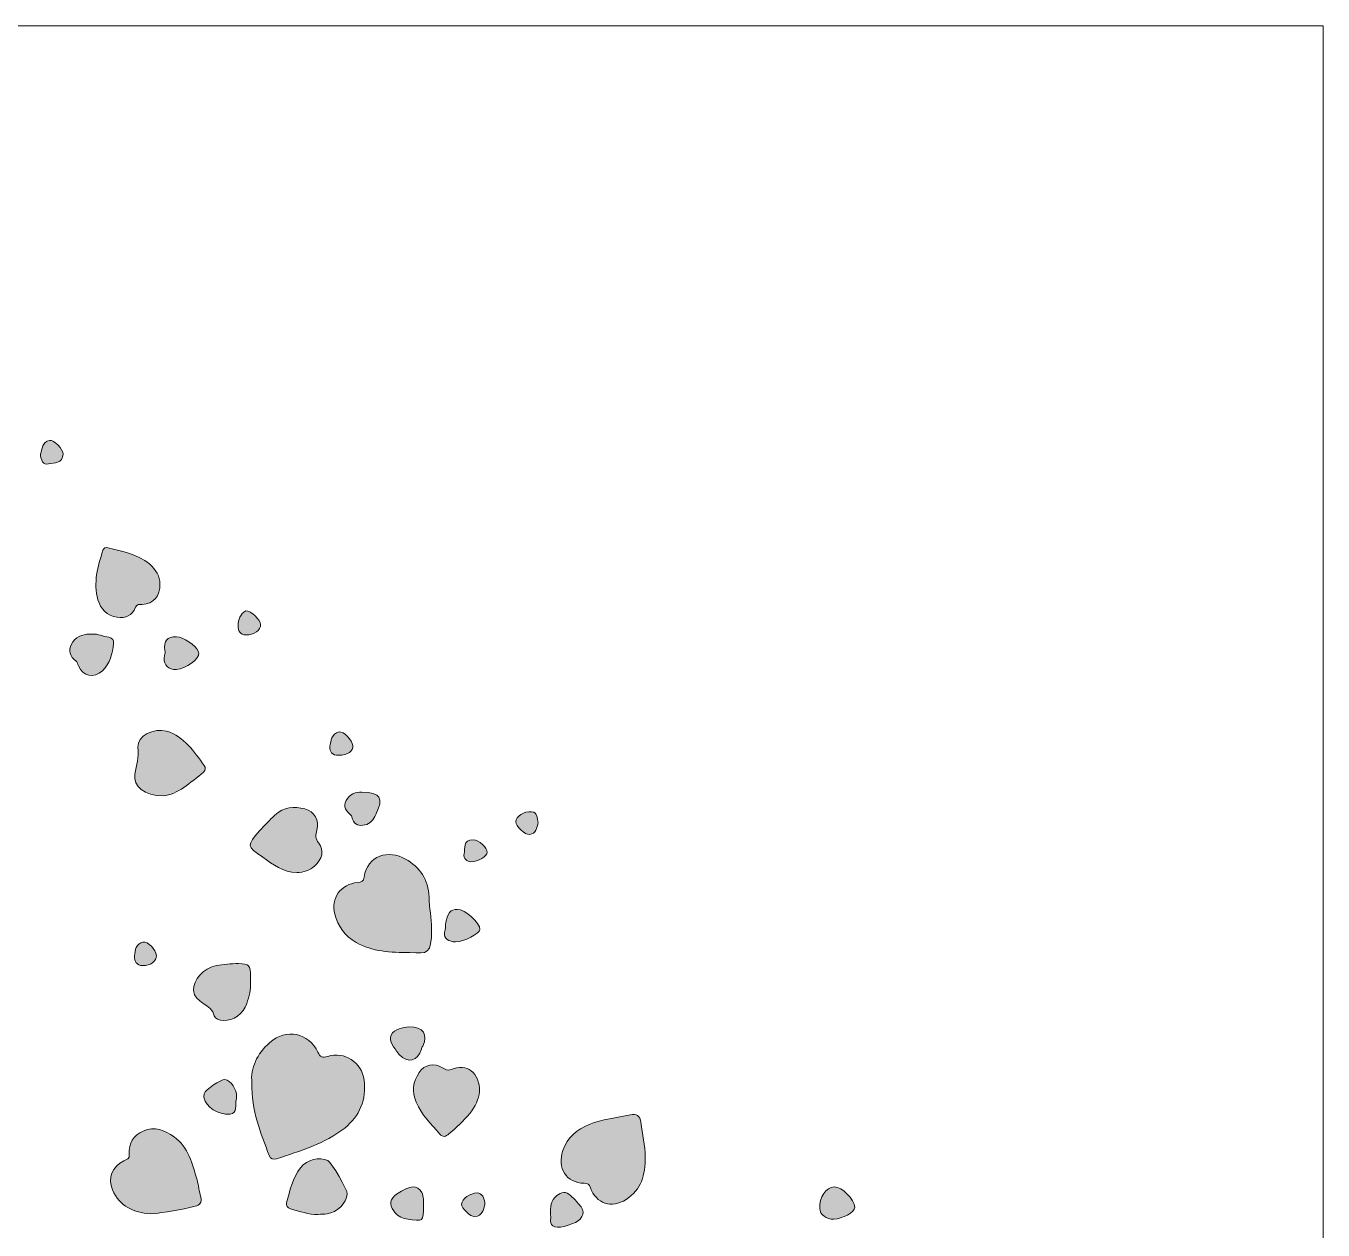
# Model space of a CAD drawing. Header units: inches. Extents: x 0 to 12, y -12 to 0.
# Drawn here: x 6.96 to 12, y -4.67 to 0 of the extents above; entities that cross this region are included whole.
import ezdxf

# ---------------------------------------------------------------- set-up
doc = ezdxf.new("R2010")
doc.units = ezdxf.units.IN
doc.header["$MEASUREMENT"] = 0
doc.layers.add('Layer 1', color=7, linetype='Continuous')

# ---------------------------------------------------------------- blocks, each defined once
blk = doc.blocks.new('block 2')
at = {"layer": 'Layer 1', "true_color": 0xffffff}
h = blk.add_hatch(color=7, dxfattribs=at)
h.dxf.hatch_style = 2
edge = h.paths.add_edge_path()
edge.add_spline(control_points=[(7.0527, -1.6997), (7.0736, -1.6942), (7.1074, -1.6981), (7.1089, -1.6617), (7.1096, -1.6438), (7.074, -1.6056), (7.057, -1.6086), (7.0273, -1.6139), (7.0286, -1.6425), (7.0209, -1.6617), (7.023, -1.6843), (7.0316, -1.7052), (7.0527, -1.6997)], knot_values=[0, 0, 0, 0, 1, 1, 1, 2, 2, 2, 3, 3, 3, 4, 4, 4, 4], degree=3, periodic=1)
h = blk.add_hatch(color=7, dxfattribs=at)
h.dxf.hatch_style = 2
edge = h.paths.add_edge_path()
edge.add_spline(control_points=[(7.3188, -2.2944), (7.352, -2.2994), (7.3773, -2.2882), (7.3903, -2.2554), (7.3954, -2.2429), (7.406, -2.2453), (7.4164, -2.2447), (7.4599, -2.2423), (7.4859, -2.2142), (7.4852, -2.1645), (7.4857, -2.1366), (7.4697, -2.1093), (7.4442, -2.0878), (7.3979, -2.0487), (7.3395, -2.0388), (7.2831, -2.0249), (7.2743, -2.0227), (7.2669, -2.0257), (7.2639, -2.0349), (7.2432, -2.0973), (7.2261, -2.1612), (7.2442, -2.2265), (7.2539, -2.2617), (7.2792, -2.2884), (7.3188, -2.2944)], knot_values=[0, 0, 0, 0, 1, 1, 1, 2, 2, 2, 3, 3, 3, 4, 4, 4, 5, 5, 5, 6, 6, 6, 7, 7, 7, 8, 8, 8, 8], degree=3, periodic=1)
h = blk.add_hatch(color=7, dxfattribs=at)
h.dxf.hatch_style = 2
edge = h.paths.add_edge_path()
edge.add_spline(control_points=[(7.8178, -2.3634), (7.8498, -2.3651), (7.8773, -2.3444), (7.8757, -2.3224), (7.8744, -2.3037), (7.8394, -2.2697), (7.8182, -2.2702), (7.797, -2.2814), (7.7897, -2.3038), (7.7884, -2.328), (7.7873, -2.347), (7.7972, -2.3623), (7.8178, -2.3634)], knot_values=[0, 0, 0, 0, 1, 1, 1, 2, 2, 2, 3, 3, 3, 4, 4, 4, 4], degree=3, periodic=1)
h = blk.add_hatch(color=7, dxfattribs=at)
h.dxf.hatch_style = 2
edge = h.paths.add_edge_path()
edge.add_spline(control_points=[(7.1416, -2.3988), (7.1287, -2.4236), (7.1354, -2.4474), (7.1601, -2.4647), (7.1648, -2.468), (7.1661, -2.4766), (7.1687, -2.4828), (7.1862, -2.5243), (7.2289, -2.5337), (7.2621, -2.5019), (7.2917, -2.4736), (7.301, -2.4358), (7.3052, -2.3965), (7.3066, -2.3835), (7.3015, -2.3744), (7.2872, -2.3723), (7.2646, -2.3689), (7.2434, -2.3583), (7.2237, -2.3599), (7.2177, -2.3599), (7.2154, -2.3599), (7.2131, -2.3599), (7.1822, -2.36), (7.1557, -2.3718), (7.1416, -2.3988)], knot_values=[0, 0, 0, 0, 1, 1, 1, 2, 2, 2, 3, 3, 3, 4, 4, 4, 5, 5, 5, 6, 6, 6, 7, 7, 7, 8, 8, 8, 8], degree=3, periodic=1)
h = blk.add_hatch(color=7, dxfattribs=at)
h.dxf.hatch_style = 2
edge = h.paths.add_edge_path()
edge.add_spline(control_points=[(7.538, -2.4976), (7.5655, -2.5025), (7.6256, -2.469), (7.6345, -2.4431), (7.6361, -2.4383), (7.6358, -2.4316), (7.6339, -2.4268), (7.6252, -2.4038), (7.5746, -2.3706), (7.5491, -2.3704), (7.5124, -2.3702), (7.498, -2.3868), (7.5046, -2.4235), (7.5059, -2.4308), (7.5044, -2.4364), (7.5028, -2.443), (7.4961, -2.4709), (7.5105, -2.4927), (7.538, -2.4976)], knot_values=[0, 0, 0, 0, 1, 1, 1, 2, 2, 2, 3, 3, 3, 4, 4, 4, 5, 5, 5, 6, 6, 6, 6], degree=3, periodic=1)
h = blk.add_hatch(color=7, dxfattribs=at)
h.dxf.hatch_style = 2
edge = h.paths.add_edge_path()
edge.add_spline(control_points=[(7.4974, -2.9877), (7.554, -2.9827), (7.6029, -2.9361), (7.6548, -2.8954), (7.6634, -2.8886), (7.6624, -2.8781), (7.6568, -2.8703), (7.6174, -2.8155), (7.5801, -2.7581), (7.5102, -2.7367), (7.4633, -2.7224), (7.3951, -2.7558), (7.3999, -2.7989), (7.4041, -2.8373), (7.3934, -2.8688), (7.3877, -2.9038), (7.3801, -2.9506), (7.4253, -2.9873), (7.4974, -2.9877)], knot_values=[0, 0, 0, 0, 1, 1, 1, 2, 2, 2, 3, 3, 3, 4, 4, 4, 5, 5, 5, 6, 6, 6, 6], degree=3, periodic=1)
h = blk.add_hatch(color=7, dxfattribs=at)
h.dxf.hatch_style = 2
edge = h.paths.add_edge_path()
edge.add_spline(control_points=[(8.1449, -2.7966), (8.1417, -2.8152), (8.1549, -2.8314), (8.1785, -2.8304), (8.2151, -2.8291), (8.2356, -2.8149), (8.2338, -2.7921), (8.2322, -2.7723), (8.1985, -2.7362), (8.1802, -2.7398), (8.151, -2.7455), (8.1486, -2.7748), (8.1449, -2.7966)], knot_values=[0, 0, 0, 0, 1, 1, 1, 2, 2, 2, 3, 3, 3, 4, 4, 4, 4], degree=3, periodic=1)
h = blk.add_hatch(color=7, dxfattribs=at)
h.dxf.hatch_style = 2
edge = h.paths.add_edge_path()
edge.add_spline(control_points=[(8.208, -3.006), (8.1939, -3.031), (8.209, -3.0468), (8.2256, -3.0626), (8.2295, -3.0663), (8.2315, -3.0724), (8.2332, -3.0779), (8.2407, -3.1023), (8.259, -3.1044), (8.28, -3.1006), (8.3028, -3.0965), (8.3142, -3.0804), (8.3234, -3.0606), (8.3539, -2.9947), (8.3427, -2.9752), (8.2689, -2.9735), (8.244, -2.9718), (8.2219, -2.9811), (8.208, -3.006)], knot_values=[0, 0, 0, 0, 1, 1, 1, 2, 2, 2, 3, 3, 3, 4, 4, 4, 5, 5, 5, 6, 6, 6, 6], degree=3, periodic=1)
h = blk.add_hatch(color=7, dxfattribs=at)
h.dxf.hatch_style = 2
edge = h.paths.add_edge_path()
edge.add_spline(control_points=[(8.0476, -3.0383), (8.0061, -3.0287), (7.9649, -3.0304), (7.9315, -3.0625), (7.9109, -3.0822), (7.8906, -3.1025), (7.8717, -3.1239), (7.8219, -3.1804), (7.8219, -3.1818), (7.8839, -3.2258), (7.924, -3.2541), (7.9634, -3.285), (8.0163, -3.2854), (8.042, -3.2849), (8.0672, -3.2756), (8.0859, -3.2595), (8.1151, -3.2342), (8.1236, -3.1985), (8.1014, -3.1711), (8.0874, -3.1536), (8.0896, -3.1394), (8.0943, -3.121), (8.1043, -3.0825), (8.0852, -3.047), (8.0476, -3.0383)], knot_values=[0, 0, 0, 0, 1, 1, 1, 2, 2, 2, 3, 3, 3, 4, 4, 4, 5, 5, 5, 6, 6, 6, 7, 7, 7, 8, 8, 8, 8], degree=3, periodic=1)
h = blk.add_hatch(color=7, dxfattribs=at)
h.dxf.hatch_style = 2
edge = h.paths.add_edge_path()
edge.add_spline(control_points=[(8.9198, -3.1377), (8.9461, -3.1344), (8.9477, -3.1115), (8.9537, -3.0915), (8.9474, -3.0759), (8.9538, -3.0518), (8.928, -3.0494), (8.8983, -3.0467), (8.8674, -3.0672), (8.8665, -3.0878), (8.8657, -3.1052), (8.9014, -3.1401), (8.9198, -3.1377)], knot_values=[0, 0, 0, 0, 1, 1, 1, 2, 2, 2, 3, 3, 3, 4, 4, 4, 4], degree=3, periodic=1)
h = blk.add_hatch(color=7, dxfattribs=at)
h.dxf.hatch_style = 2
edge = h.paths.add_edge_path()
edge.add_spline(control_points=[(8.6659, -3.2131), (8.6615, -3.2311), (8.6791, -3.2425), (8.6924, -3.2433), (8.7212, -3.2441), (8.7544, -3.2226), (8.7554, -3.2069), (8.7565, -3.1882), (8.7232, -3.1594), (8.7011, -3.1586), (8.6596, -3.1571), (8.6707, -3.193), (8.6659, -3.2131)], knot_values=[0, 0, 0, 0, 1, 1, 1, 2, 2, 2, 3, 3, 3, 4, 4, 4, 4], degree=3, periodic=1)
h = blk.add_hatch(color=7, dxfattribs=at)
h.dxf.hatch_style = 2
edge = h.paths.add_edge_path()
edge.add_spline(control_points=[(8.4383, -3.2329), (8.373, -3.1958), (8.2908, -3.2177), (8.2778, -3.3031), (8.2752, -3.3198), (8.2671, -3.3226), (8.2527, -3.3239), (8.1868, -3.3303), (8.1473, -3.3848), (8.1639, -3.4468), (8.1766, -3.4942), (8.2031, -3.532), (8.2467, -3.5565), (8.3103, -3.5923), (8.3799, -3.5963), (8.4554, -3.5955), (8.5236, -3.5999), (8.5394, -3.6059), (8.5395, -3.504), (8.5396, -3.4628), (8.5306, -3.4217), (8.5297, -3.3805), (8.5283, -3.3124), (8.4943, -3.2647), (8.4383, -3.2329)], knot_values=[0, 0, 0, 0, 1, 1, 1, 2, 2, 2, 3, 3, 3, 4, 4, 4, 5, 5, 5, 6, 6, 6, 7, 7, 7, 8, 8, 8, 8], degree=3, periodic=1)
h = blk.add_hatch(color=7, dxfattribs=at)
h.dxf.hatch_style = 2
edge = h.paths.add_edge_path()
edge.add_spline(control_points=[(8.6088, -3.4405), (8.5917, -3.4632), (8.5962, -3.4923), (8.5901, -3.5179), (8.5842, -3.5426), (8.6082, -3.5542), (8.633, -3.5543), (8.6653, -3.5539), (8.7259, -3.5228), (8.7271, -3.506), (8.7289, -3.4806), (8.6691, -3.4276), (8.6397, -3.4281), (8.6276, -3.4284), (8.6162, -3.4308), (8.6088, -3.4405)], knot_values=[0, 0, 0, 0, 1, 1, 1, 2, 2, 2, 3, 3, 3, 4, 4, 4, 5, 5, 5, 5], degree=3, periodic=1)
h = blk.add_hatch(color=7, dxfattribs=at)
h.dxf.hatch_style = 2
edge = h.paths.add_edge_path()
edge.add_spline(control_points=[(7.4193, -3.555), (7.3927, -3.5615), (7.3879, -3.5853), (7.3866, -3.609), (7.3854, -3.6305), (7.395, -3.6459), (7.4173, -3.6465), (7.4492, -3.6475), (7.4719, -3.6293), (7.4712, -3.6068), (7.4707, -3.5861), (7.4377, -3.5506), (7.4193, -3.555)], knot_values=[0, 0, 0, 0, 1, 1, 1, 2, 2, 2, 3, 3, 3, 4, 4, 4, 4], degree=3, periodic=1)
h = blk.add_hatch(color=7, dxfattribs=at)
h.dxf.hatch_style = 2
edge = h.paths.add_edge_path()
edge.add_spline(control_points=[(7.7902, -3.6388), (7.7616, -3.6387), (7.7325, -3.6409), (7.7045, -3.6464), (7.6538, -3.6562), (7.6133, -3.702), (7.6155, -3.7421), (7.6183, -3.7943), (7.6872, -3.7928), (7.6958, -3.8419), (7.6979, -3.8537), (7.7167, -3.858), (7.7313, -3.8589), (7.7701, -3.8613), (7.8095, -3.8337), (7.8224, -3.7932), (7.831, -3.7658), (7.8396, -3.7382), (7.8365, -3.7164), (7.8365, -3.7018), (7.8365, -3.6949), (7.8365, -3.688), (7.8366, -3.6454), (7.8321, -3.6391), (7.7902, -3.6388)], knot_values=[0, 0, 0, 0, 1, 1, 1, 2, 2, 2, 3, 3, 3, 4, 4, 4, 5, 5, 5, 6, 6, 6, 7, 7, 7, 8, 8, 8, 8], degree=3, periodic=1)
h = blk.add_hatch(color=7, dxfattribs=at)
h.dxf.hatch_style = 2
edge = h.paths.add_edge_path()
edge.add_spline(control_points=[(7.9093, -4.3839), (7.9141, -4.3967), (7.9241, -4.4007), (7.9371, -4.3964), (8.0297, -4.3657), (8.1245, -4.3384), (8.2023, -4.2767), (8.2609, -4.2302), (8.2871, -4.1662), (8.2778, -4.0906), (8.2695, -4.0231), (8.2002, -3.9775), (8.1367, -3.9989), (8.1155, -4.006), (8.1075, -4.0028), (8.0981, -3.9824), (8.063, -3.9065), (7.9739, -3.889), (7.9116, -3.9448), (7.8618, -3.9894), (7.8355, -4.0441), (7.8421, -4.1013), (7.8382, -4.2094), (7.8765, -4.296), (7.9093, -4.3839)], knot_values=[0, 0, 0, 0, 1, 1, 1, 2, 2, 2, 3, 3, 3, 4, 4, 4, 5, 5, 5, 6, 6, 6, 7, 7, 7, 8, 8, 8, 8], degree=3, periodic=1)
h = blk.add_hatch(color=7, dxfattribs=at)
h.dxf.hatch_style = 2
edge = h.paths.add_edge_path()
edge.add_spline(control_points=[(8.5051, -3.9585), (8.5273, -3.9151), (8.5074, -3.8839), (8.4517, -3.8844), (8.4291, -3.8872), (8.3955, -3.8902), (8.3827, -3.9162), (8.3703, -3.9413), (8.3963, -3.9642), (8.4092, -3.9865), (8.4103, -3.9885), (8.4123, -3.9899), (8.4139, -3.9915), (8.4477, -4.0269), (8.486, -4.0178), (8.5, -3.9711), (8.5013, -3.9668), (8.503, -3.9625), (8.5051, -3.9585)], knot_values=[0, 0, 0, 0, 1, 1, 1, 2, 2, 2, 3, 3, 3, 4, 4, 4, 5, 5, 5, 6, 6, 6, 6], degree=3, periodic=1)
h = blk.add_hatch(color=7, dxfattribs=at)
h.dxf.hatch_style = 2
edge = h.paths.add_edge_path()
edge.add_spline(control_points=[(8.5715, -4.2999), (8.5836, -4.3136), (8.595, -4.3105), (8.607, -4.2998), (8.6353, -4.2746), (8.6638, -4.2498), (8.688, -4.2202), (8.7097, -4.1935), (8.7231, -4.164), (8.726, -4.1359), (8.7256, -4.0607), (8.6767, -4.0246), (8.6157, -4.0498), (8.6006, -4.056), (8.5927, -4.0492), (8.5818, -4.0425), (8.5493, -4.0224), (8.5123, -4.0297), (8.491, -4.0615), (8.4671, -4.0972), (8.4626, -4.136), (8.4797, -4.1762), (8.5004, -4.2248), (8.5372, -4.2614), (8.5715, -4.2999)], knot_values=[0, 0, 0, 0, 1, 1, 1, 2, 2, 2, 3, 3, 3, 4, 4, 4, 5, 5, 5, 6, 6, 6, 7, 7, 7, 8, 8, 8, 8], degree=3, periodic=1)
h = blk.add_hatch(color=7, dxfattribs=at)
h.dxf.hatch_style = 2
edge = h.paths.add_edge_path()
edge.add_spline(control_points=[(7.7571, -4.2227), (7.7879, -4.2193), (7.7754, -4.1847), (7.7819, -4.164), (7.7826, -4.1619), (7.7823, -4.1594), (7.7824, -4.1571), (7.7835, -4.1258), (7.7613, -4.0926), (7.7368, -4.0888), (7.7218, -4.0865), (7.6604, -4.1284), (7.6571, -4.1437), (7.6559, -4.1492), (7.6557, -4.1553), (7.6566, -4.1608), (7.6616, -4.1924), (7.7117, -4.2277), (7.7571, -4.2227)], knot_values=[0, 0, 0, 0, 1, 1, 1, 2, 2, 2, 3, 3, 3, 4, 4, 4, 5, 5, 5, 6, 6, 6, 6], degree=3, periodic=1)
h = blk.add_hatch(color=7, dxfattribs=at)
h.dxf.hatch_style = 2
edge = h.paths.add_edge_path()
edge.add_spline(control_points=[(9.0494, -4.3635), (9.026, -4.4324), (9.0619, -4.4893), (9.132, -4.4912), (9.1463, -4.4916), (9.151, -4.4952), (9.1558, -4.5083), (9.1785, -4.5708), (9.2382, -4.5899), (9.2947, -4.5541), (9.3539, -4.5166), (9.3698, -4.4593), (9.3689, -4.3872), (9.3708, -4.3466), (9.3555, -4.3012), (9.352, -4.2543), (9.3502, -4.23), (9.334, -4.2199), (9.3111, -4.2253), (9.2577, -4.2378), (9.2022, -4.2415), (9.1511, -4.2629), (9.1038, -4.2826), (9.0667, -4.3129), (9.0494, -4.3635)], knot_values=[0, 0, 0, 0, 1, 1, 1, 2, 2, 2, 3, 3, 3, 4, 4, 4, 5, 5, 5, 6, 6, 6, 7, 7, 7, 8, 8, 8, 8], degree=3, periodic=1)
h = blk.add_hatch(color=7, dxfattribs=at)
h.dxf.hatch_style = 2
edge = h.paths.add_edge_path()
edge.add_spline(control_points=[(7.3444, -4.4046), (7.2995, -4.4252), (7.2823, -4.4716), (7.3011, -4.5162), (7.3287, -4.582), (7.3838, -4.604), (7.4482, -4.6099), (7.5079, -4.605), (7.5653, -4.5938), (7.6222, -4.5799), (7.64, -4.5756), (7.6498, -4.5658), (7.6436, -4.5446), (7.6372, -4.5226), (7.6355, -4.4993), (7.6291, -4.4774), (7.6109, -4.4158), (7.5963, -4.3515), (7.5399, -4.3109), (7.5043, -4.2852), (7.4642, -4.2695), (7.4204, -4.2884), (7.382, -4.305), (7.3623, -4.3358), (7.3662, -4.379), (7.3676, -4.3956), (7.3568, -4.399), (7.3444, -4.4046)], knot_values=[0, 0, 0, 0, 1, 1, 1, 2, 2, 2, 3, 3, 3, 4, 4, 4, 5, 5, 5, 6, 6, 6, 7, 7, 7, 8, 8, 8, 9, 9, 9, 9], degree=3, periodic=1)
h = blk.add_hatch(color=7, dxfattribs=at)
h.dxf.hatch_style = 2
edge = h.paths.add_edge_path()
edge.add_spline(control_points=[(7.992, -4.5899), (8.0274, -4.5993), (8.0618, -4.6135), (8.0995, -4.6117), (8.111, -4.6111), (8.1226, -4.6116), (8.1339, -4.6099), (8.1735, -4.6039), (8.2098, -4.5681), (8.2123, -4.5334), (8.2135, -4.5174), (8.1513, -4.4103), (8.1367, -4.4032), (8.1045, -4.3875), (8.0565, -4.3997), (8.031, -4.4307), (7.9985, -4.4702), (7.99, -4.5195), (7.977, -4.5668), (7.9739, -4.5782), (7.9799, -4.5866), (7.992, -4.5899)], knot_values=[0, 0, 0, 0, 1, 1, 1, 2, 2, 2, 3, 3, 3, 4, 4, 4, 5, 5, 5, 6, 6, 6, 7, 7, 7, 7], degree=3, periodic=1)
h = blk.add_hatch(color=7, dxfattribs=at)
h.dxf.hatch_style = 2
edge = h.paths.add_edge_path()
edge.add_spline(control_points=[(8.4403, -4.6293), (8.5122, -4.6399), (8.5053, -4.643), (8.5086, -4.5745), (8.5073, -4.5609), (8.5104, -4.5434), (8.5016, -4.5275), (8.4841, -4.4961), (8.4594, -4.4977), (8.4036, -4.5339), (8.379, -4.5499), (8.3743, -4.5748), (8.3924, -4.5982), (8.4046, -4.614), (8.4206, -4.6265), (8.4403, -4.6293)], knot_values=[0, 0, 0, 0, 1, 1, 1, 2, 2, 2, 3, 3, 3, 4, 4, 4, 5, 5, 5, 5], degree=3, periodic=1)
h = blk.add_hatch(color=7, dxfattribs=at)
h.dxf.hatch_style = 2
edge = h.paths.add_edge_path()
edge.add_spline(control_points=[(8.746, -4.5746), (8.7467, -4.547), (8.7336, -4.5284), (8.7163, -4.5288), (8.6891, -4.5293), (8.6572, -4.5519), (8.6559, -4.5716), (8.655, -4.5868), (8.6899, -4.622), (8.7076, -4.6203), (8.7362, -4.6175), (8.7413, -4.5937), (8.746, -4.5746)], knot_values=[0, 0, 0, 0, 1, 1, 1, 2, 2, 2, 3, 3, 3, 4, 4, 4, 4], degree=3, periodic=1)
h = blk.add_hatch(color=7, dxfattribs=at)
h.dxf.hatch_style = 2
edge = h.paths.add_edge_path()
edge.add_spline(control_points=[(9.0183, -4.6602), (9.0392, -4.6672), (9.1019, -4.6473), (9.1164, -4.6298), (9.1379, -4.6039), (9.1321, -4.5891), (9.0787, -4.538), (9.0614, -4.5215), (9.0434, -4.5254), (9.026, -4.5387), (9.002, -4.5569), (8.9997, -4.5829), (9.0014, -4.6143), (9.0054, -4.6272), (8.9913, -4.6512), (9.0183, -4.6602)], knot_values=[0, 0, 0, 0, 1, 1, 1, 2, 2, 2, 3, 3, 3, 4, 4, 4, 5, 5, 5, 5], degree=3, periodic=1)
h = blk.add_hatch(color=7, dxfattribs=at)
h.dxf.hatch_style = 2
edge = h.paths.add_edge_path()
edge.add_spline(control_points=[(10.1007, -4.6307), (10.1326, -4.6304), (10.1832, -4.6022), (10.1822, -4.5853), (10.1802, -4.552), (10.1335, -4.5052), (10.1024, -4.5053), (10.0714, -4.5053), (10.0445, -4.5453), (10.046, -4.5889), (10.0468, -4.6119), (10.0718, -4.631), (10.1007, -4.6307)], knot_values=[0, 0, 0, 0, 1, 1, 1, 2, 2, 2, 3, 3, 3, 4, 4, 4, 4], degree=3, periodic=1)
at = {"layer": 'Layer 1', "lineweight": 0}
for points, knots in [([(7.0527, -1.6997), (7.0736, -1.6942), (7.1074, -1.6981), (7.1089, -1.6617), (7.1096, -1.6438), (7.074, -1.6056), (7.057, -1.6086), (7.0273, -1.6139), (7.0286, -1.6425), (7.0209, -1.6617), (7.023, -1.6843), (7.0316, -1.7052), (7.0527, -1.6997)], [0, 0, 0, 0, 1, 1, 1, 2, 2, 2, 3, 3, 3, 4, 4, 4, 4]), ([(7.3188, -2.2944), (7.352, -2.2994), (7.3773, -2.2882), (7.3903, -2.2554), (7.3954, -2.2429), (7.406, -2.2453), (7.4164, -2.2447), (7.4599, -2.2423), (7.4859, -2.2142), (7.4852, -2.1645), (7.4857, -2.1366), (7.4697, -2.1093), (7.4442, -2.0878), (7.3979, -2.0487), (7.3395, -2.0388), (7.2831, -2.0249), (7.2743, -2.0227), (7.2669, -2.0257), (7.2639, -2.0349), (7.2432, -2.0973), (7.2261, -2.1612), (7.2442, -2.2265), (7.2539, -2.2617), (7.2792, -2.2884), (7.3188, -2.2944)], [0, 0, 0, 0, 1, 1, 1, 2, 2, 2, 3, 3, 3, 4, 4, 4, 5, 5, 5, 6, 6, 6, 7, 7, 7, 8, 8, 8, 8]), ([(7.8178, -2.3634), (7.8498, -2.3651), (7.8773, -2.3444), (7.8757, -2.3224), (7.8744, -2.3037), (7.8394, -2.2697), (7.8182, -2.2702), (7.797, -2.2814), (7.7897, -2.3038), (7.7884, -2.328), (7.7873, -2.347), (7.7972, -2.3623), (7.8178, -2.3634)], [0, 0, 0, 0, 1, 1, 1, 2, 2, 2, 3, 3, 3, 4, 4, 4, 4]), ([(7.1416, -2.3988), (7.1287, -2.4236), (7.1354, -2.4474), (7.1601, -2.4647), (7.1648, -2.468), (7.1661, -2.4766), (7.1687, -2.4828), (7.1862, -2.5243), (7.2289, -2.5337), (7.2621, -2.5019), (7.2917, -2.4736), (7.301, -2.4358), (7.3052, -2.3965), (7.3066, -2.3835), (7.3015, -2.3744), (7.2872, -2.3723), (7.2646, -2.3689), (7.2434, -2.3583), (7.2237, -2.3599), (7.2177, -2.3599), (7.2154, -2.3599), (7.2131, -2.3599), (7.1822, -2.36), (7.1557, -2.3718), (7.1416, -2.3988)], [0, 0, 0, 0, 1, 1, 1, 2, 2, 2, 3, 3, 3, 4, 4, 4, 5, 5, 5, 6, 6, 6, 7, 7, 7, 8, 8, 8, 8]), ([(7.538, -2.4976), (7.5655, -2.5025), (7.6256, -2.469), (7.6345, -2.4431), (7.6361, -2.4383), (7.6358, -2.4316), (7.6339, -2.4268), (7.6252, -2.4038), (7.5746, -2.3706), (7.5491, -2.3704), (7.5124, -2.3702), (7.498, -2.3868), (7.5046, -2.4235), (7.5059, -2.4308), (7.5044, -2.4364), (7.5028, -2.443), (7.4961, -2.4709), (7.5105, -2.4927), (7.538, -2.4976)], [0, 0, 0, 0, 1, 1, 1, 2, 2, 2, 3, 3, 3, 4, 4, 4, 5, 5, 5, 6, 6, 6, 6]), ([(7.4974, -2.9877), (7.554, -2.9827), (7.6029, -2.9361), (7.6548, -2.8954), (7.6634, -2.8886), (7.6624, -2.8781), (7.6568, -2.8703), (7.6174, -2.8155), (7.5801, -2.7581), (7.5102, -2.7367), (7.4633, -2.7224), (7.3951, -2.7558), (7.3999, -2.7989), (7.4041, -2.8373), (7.3934, -2.8688), (7.3877, -2.9038), (7.3801, -2.9506), (7.4253, -2.9873), (7.4974, -2.9877)], [0, 0, 0, 0, 1, 1, 1, 2, 2, 2, 3, 3, 3, 4, 4, 4, 5, 5, 5, 6, 6, 6, 6]), ([(8.1449, -2.7966), (8.1417, -2.8152), (8.1549, -2.8314), (8.1785, -2.8304), (8.2151, -2.8291), (8.2356, -2.8149), (8.2338, -2.7921), (8.2322, -2.7723), (8.1985, -2.7362), (8.1802, -2.7398), (8.151, -2.7455), (8.1486, -2.7748), (8.1449, -2.7966)], [0, 0, 0, 0, 1, 1, 1, 2, 2, 2, 3, 3, 3, 4, 4, 4, 4]), ([(8.208, -3.006), (8.1939, -3.031), (8.209, -3.0468), (8.2256, -3.0626), (8.2295, -3.0663), (8.2315, -3.0724), (8.2332, -3.0779), (8.2407, -3.1023), (8.259, -3.1044), (8.28, -3.1006), (8.3028, -3.0965), (8.3142, -3.0804), (8.3234, -3.0606), (8.3539, -2.9947), (8.3427, -2.9752), (8.2689, -2.9735), (8.244, -2.9718), (8.2219, -2.9811), (8.208, -3.006)], [0, 0, 0, 0, 1, 1, 1, 2, 2, 2, 3, 3, 3, 4, 4, 4, 5, 5, 5, 6, 6, 6, 6]), ([(8.0476, -3.0383), (8.0061, -3.0287), (7.9649, -3.0304), (7.9315, -3.0625), (7.9109, -3.0822), (7.8906, -3.1025), (7.8717, -3.1239), (7.8219, -3.1804), (7.8219, -3.1818), (7.8839, -3.2258), (7.924, -3.2541), (7.9634, -3.285), (8.0163, -3.2854), (8.042, -3.2849), (8.0672, -3.2756), (8.0859, -3.2595), (8.1151, -3.2342), (8.1236, -3.1985), (8.1014, -3.1711), (8.0874, -3.1536), (8.0896, -3.1394), (8.0943, -3.121), (8.1043, -3.0825), (8.0852, -3.047), (8.0476, -3.0383)], [0, 0, 0, 0, 1, 1, 1, 2, 2, 2, 3, 3, 3, 4, 4, 4, 5, 5, 5, 6, 6, 6, 7, 7, 7, 8, 8, 8, 8]), ([(8.9198, -3.1377), (8.9461, -3.1344), (8.9477, -3.1115), (8.9537, -3.0915), (8.9474, -3.0759), (8.9538, -3.0518), (8.928, -3.0494), (8.8983, -3.0467), (8.8674, -3.0672), (8.8665, -3.0878), (8.8657, -3.1052), (8.9014, -3.1401), (8.9198, -3.1377)], [0, 0, 0, 0, 1, 1, 1, 2, 2, 2, 3, 3, 3, 4, 4, 4, 4]), ([(8.6659, -3.2131), (8.6615, -3.2311), (8.6791, -3.2425), (8.6924, -3.2433), (8.7212, -3.2441), (8.7544, -3.2226), (8.7554, -3.2069), (8.7565, -3.1882), (8.7232, -3.1594), (8.7011, -3.1586), (8.6596, -3.1571), (8.6707, -3.193), (8.6659, -3.2131)], [0, 0, 0, 0, 1, 1, 1, 2, 2, 2, 3, 3, 3, 4, 4, 4, 4]), ([(8.4383, -3.2329), (8.373, -3.1958), (8.2908, -3.2177), (8.2778, -3.3031), (8.2752, -3.3198), (8.2671, -3.3226), (8.2527, -3.3239), (8.1868, -3.3303), (8.1473, -3.3848), (8.1639, -3.4468), (8.1766, -3.4942), (8.2031, -3.532), (8.2467, -3.5565), (8.3103, -3.5923), (8.3799, -3.5963), (8.4554, -3.5955), (8.5236, -3.5999), (8.5394, -3.6059), (8.5395, -3.504), (8.5396, -3.4628), (8.5306, -3.4217), (8.5297, -3.3805), (8.5283, -3.3124), (8.4943, -3.2647), (8.4383, -3.2329)], [0, 0, 0, 0, 1, 1, 1, 2, 2, 2, 3, 3, 3, 4, 4, 4, 5, 5, 5, 6, 6, 6, 7, 7, 7, 8, 8, 8, 8]), ([(8.6088, -3.4405), (8.5917, -3.4632), (8.5962, -3.4923), (8.5901, -3.5179), (8.5842, -3.5426), (8.6082, -3.5542), (8.633, -3.5543), (8.6653, -3.5539), (8.7259, -3.5228), (8.7271, -3.506), (8.7289, -3.4806), (8.6691, -3.4276), (8.6397, -3.4281), (8.6276, -3.4284), (8.6162, -3.4308), (8.6088, -3.4405)], [0, 0, 0, 0, 1, 1, 1, 2, 2, 2, 3, 3, 3, 4, 4, 4, 5, 5, 5, 5]), ([(7.4193, -3.555), (7.3927, -3.5615), (7.3879, -3.5853), (7.3866, -3.609), (7.3854, -3.6305), (7.395, -3.6459), (7.4173, -3.6465), (7.4492, -3.6475), (7.4719, -3.6293), (7.4712, -3.6068), (7.4707, -3.5861), (7.4377, -3.5506), (7.4193, -3.555)], [0, 0, 0, 0, 1, 1, 1, 2, 2, 2, 3, 3, 3, 4, 4, 4, 4]), ([(7.7902, -3.6388), (7.7616, -3.6387), (7.7325, -3.6409), (7.7045, -3.6464), (7.6538, -3.6562), (7.6133, -3.702), (7.6155, -3.7421), (7.6183, -3.7943), (7.6872, -3.7928), (7.6958, -3.8419), (7.6979, -3.8537), (7.7167, -3.858), (7.7313, -3.8589), (7.7701, -3.8613), (7.8095, -3.8337), (7.8224, -3.7932), (7.831, -3.7658), (7.8396, -3.7382), (7.8365, -3.7164), (7.8365, -3.7018), (7.8365, -3.6949), (7.8365, -3.688), (7.8366, -3.6454), (7.8321, -3.6391), (7.7902, -3.6388)], [0, 0, 0, 0, 1, 1, 1, 2, 2, 2, 3, 3, 3, 4, 4, 4, 5, 5, 5, 6, 6, 6, 7, 7, 7, 8, 8, 8, 8]), ([(7.9093, -4.3839), (7.9141, -4.3967), (7.9241, -4.4007), (7.9371, -4.3964), (8.0297, -4.3657), (8.1245, -4.3384), (8.2023, -4.2767), (8.2609, -4.2302), (8.2871, -4.1662), (8.2778, -4.0906), (8.2695, -4.0231), (8.2002, -3.9775), (8.1367, -3.9989), (8.1155, -4.006), (8.1075, -4.0028), (8.0981, -3.9824), (8.063, -3.9065), (7.9739, -3.889), (7.9116, -3.9448), (7.8618, -3.9894), (7.8355, -4.0441), (7.8421, -4.1013), (7.8382, -4.2094), (7.8765, -4.296), (7.9093, -4.3839)], [0, 0, 0, 0, 1, 1, 1, 2, 2, 2, 3, 3, 3, 4, 4, 4, 5, 5, 5, 6, 6, 6, 7, 7, 7, 8, 8, 8, 8]), ([(8.5051, -3.9585), (8.5273, -3.9151), (8.5074, -3.8839), (8.4517, -3.8844), (8.4291, -3.8872), (8.3955, -3.8902), (8.3827, -3.9162), (8.3703, -3.9413), (8.3963, -3.9642), (8.4092, -3.9865), (8.4103, -3.9885), (8.4123, -3.9899), (8.4139, -3.9915), (8.4477, -4.0269), (8.486, -4.0178), (8.5, -3.9711), (8.5013, -3.9668), (8.503, -3.9625), (8.5051, -3.9585)], [0, 0, 0, 0, 1, 1, 1, 2, 2, 2, 3, 3, 3, 4, 4, 4, 5, 5, 5, 6, 6, 6, 6]), ([(8.5715, -4.2999), (8.5836, -4.3136), (8.595, -4.3105), (8.607, -4.2998), (8.6353, -4.2746), (8.6638, -4.2498), (8.688, -4.2202), (8.7097, -4.1935), (8.7231, -4.164), (8.726, -4.1359), (8.7256, -4.0607), (8.6767, -4.0246), (8.6157, -4.0498), (8.6006, -4.056), (8.5927, -4.0492), (8.5818, -4.0425), (8.5493, -4.0224), (8.5123, -4.0297), (8.491, -4.0615), (8.4671, -4.0972), (8.4626, -4.136), (8.4797, -4.1762), (8.5004, -4.2248), (8.5372, -4.2614), (8.5715, -4.2999)], [0, 0, 0, 0, 1, 1, 1, 2, 2, 2, 3, 3, 3, 4, 4, 4, 5, 5, 5, 6, 6, 6, 7, 7, 7, 8, 8, 8, 8]), ([(7.7571, -4.2227), (7.7879, -4.2193), (7.7754, -4.1847), (7.7819, -4.164), (7.7826, -4.1619), (7.7823, -4.1594), (7.7824, -4.1571), (7.7835, -4.1258), (7.7613, -4.0926), (7.7368, -4.0888), (7.7218, -4.0865), (7.6604, -4.1284), (7.6571, -4.1437), (7.6559, -4.1492), (7.6557, -4.1553), (7.6566, -4.1608), (7.6616, -4.1924), (7.7117, -4.2277), (7.7571, -4.2227)], [0, 0, 0, 0, 1, 1, 1, 2, 2, 2, 3, 3, 3, 4, 4, 4, 5, 5, 5, 6, 6, 6, 6]), ([(9.0494, -4.3635), (9.026, -4.4324), (9.0619, -4.4893), (9.132, -4.4912), (9.1463, -4.4916), (9.151, -4.4952), (9.1558, -4.5083), (9.1785, -4.5708), (9.2382, -4.5899), (9.2947, -4.5541), (9.3539, -4.5166), (9.3698, -4.4593), (9.3689, -4.3872), (9.3708, -4.3466), (9.3555, -4.3012), (9.352, -4.2543), (9.3502, -4.23), (9.334, -4.2199), (9.3111, -4.2253), (9.2577, -4.2378), (9.2022, -4.2415), (9.1511, -4.2629), (9.1038, -4.2826), (9.0667, -4.3129), (9.0494, -4.3635)], [0, 0, 0, 0, 1, 1, 1, 2, 2, 2, 3, 3, 3, 4, 4, 4, 5, 5, 5, 6, 6, 6, 7, 7, 7, 8, 8, 8, 8]), ([(7.3444, -4.4046), (7.2995, -4.4252), (7.2823, -4.4716), (7.3011, -4.5162), (7.3287, -4.582), (7.3838, -4.604), (7.4482, -4.6099), (7.5079, -4.605), (7.5653, -4.5938), (7.6222, -4.5799), (7.64, -4.5756), (7.6498, -4.5658), (7.6436, -4.5446), (7.6372, -4.5226), (7.6355, -4.4993), (7.6291, -4.4774), (7.6109, -4.4158), (7.5963, -4.3515), (7.5399, -4.3109), (7.5043, -4.2852), (7.4642, -4.2695), (7.4204, -4.2884), (7.382, -4.305), (7.3623, -4.3358), (7.3662, -4.379), (7.3676, -4.3956), (7.3568, -4.399), (7.3444, -4.4046)], [0, 0, 0, 0, 1, 1, 1, 2, 2, 2, 3, 3, 3, 4, 4, 4, 5, 5, 5, 6, 6, 6, 7, 7, 7, 8, 8, 8, 9, 9, 9, 9]), ([(7.992, -4.5899), (8.0274, -4.5993), (8.0618, -4.6135), (8.0995, -4.6117), (8.111, -4.6111), (8.1226, -4.6116), (8.1339, -4.6099), (8.1735, -4.6039), (8.2098, -4.5681), (8.2123, -4.5334), (8.2135, -4.5174), (8.1513, -4.4103), (8.1367, -4.4032), (8.1045, -4.3875), (8.0565, -4.3997), (8.031, -4.4307), (7.9985, -4.4702), (7.99, -4.5195), (7.977, -4.5668), (7.9739, -4.5782), (7.9799, -4.5866), (7.992, -4.5899)], [0, 0, 0, 0, 1, 1, 1, 2, 2, 2, 3, 3, 3, 4, 4, 4, 5, 5, 5, 6, 6, 6, 7, 7, 7, 7]), ([(8.4403, -4.6293), (8.5122, -4.6399), (8.5053, -4.643), (8.5086, -4.5745), (8.5073, -4.5609), (8.5104, -4.5434), (8.5016, -4.5275), (8.4841, -4.4961), (8.4594, -4.4977), (8.4036, -4.5339), (8.379, -4.5499), (8.3743, -4.5748), (8.3924, -4.5982), (8.4046, -4.614), (8.4206, -4.6265), (8.4403, -4.6293)], [0, 0, 0, 0, 1, 1, 1, 2, 2, 2, 3, 3, 3, 4, 4, 4, 5, 5, 5, 5]), ([(8.746, -4.5746), (8.7467, -4.547), (8.7336, -4.5284), (8.7163, -4.5288), (8.6891, -4.5293), (8.6572, -4.5519), (8.6559, -4.5716), (8.655, -4.5868), (8.6899, -4.622), (8.7076, -4.6203), (8.7362, -4.6175), (8.7413, -4.5937), (8.746, -4.5746)], [0, 0, 0, 0, 1, 1, 1, 2, 2, 2, 3, 3, 3, 4, 4, 4, 4]), ([(9.0183, -4.6602), (9.0392, -4.6672), (9.1019, -4.6473), (9.1164, -4.6298), (9.1379, -4.6039), (9.1321, -4.5891), (9.0787, -4.538), (9.0614, -4.5215), (9.0434, -4.5254), (9.026, -4.5387), (9.002, -4.5569), (8.9997, -4.5829), (9.0014, -4.6143), (9.0054, -4.6272), (8.9913, -4.6512), (9.0183, -4.6602)], [0, 0, 0, 0, 1, 1, 1, 2, 2, 2, 3, 3, 3, 4, 4, 4, 5, 5, 5, 5]), ([(10.1007, -4.6307), (10.1326, -4.6304), (10.1832, -4.6022), (10.1822, -4.5853), (10.1802, -4.552), (10.1335, -4.5052), (10.1024, -4.5053), (10.0714, -4.5053), (10.0445, -4.5453), (10.046, -4.5889), (10.0468, -4.6119), (10.0718, -4.631), (10.1007, -4.6307)], [0, 0, 0, 0, 1, 1, 1, 2, 2, 2, 3, 3, 3, 4, 4, 4, 4])]:
    blk.add_open_spline(points, degree=3, knots=knots, dxfattribs=at)

msp = doc.modelspace()

# ---------------------------------------------------------------- linework, layer by layer
at = {"layer": 'Layer 1', "lineweight": 0}
msp.add_lwpolyline([(12, -12), (0, -12), (0, 0), (12, 0), (12, -12)], dxfattribs=at)

# ---------------------------------------------------------------- block references
at = {"layer": 'Layer 1'}
msp.add_blockref('block 2', (0, 0), dxfattribs=at)

doc.saveas('drawing.dxf')
